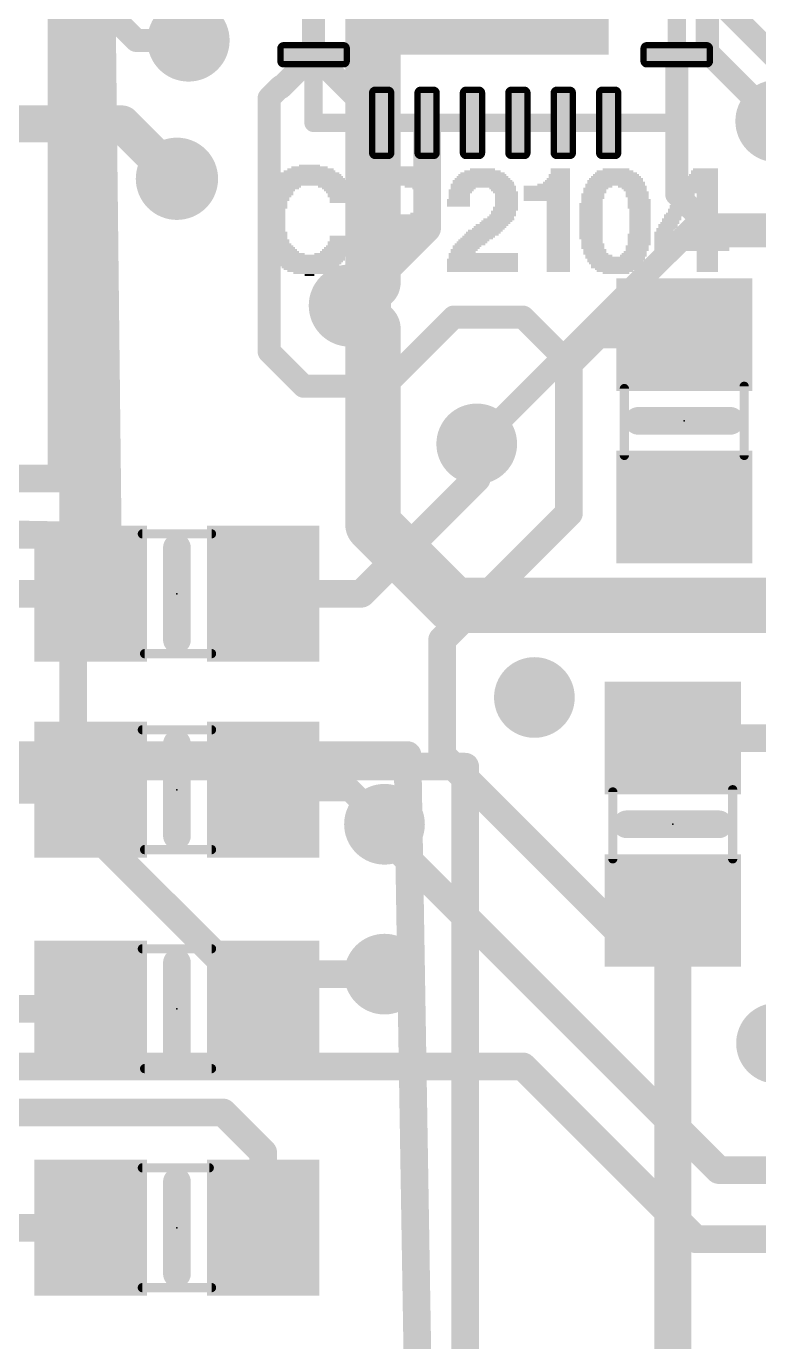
# Model space of a CAD drawing. Extents: x -3.4 to 68.6, y -0.2 to 53.3.
# Drawn here: x 5.96 to 14.03, y 23.38 to 37.88 of the extents above; entities that cross this region are included whole.
import ezdxf

# ---------------------------------------------------------------- set-up
doc = ezdxf.new("R2010")
doc.units = 0
for name, color, linetype in [('1', 12, 'CONTINUOUS'), ('16', 132, 'CONTINUOUS'), ('18', 3, 'CONTINUOUS'), ('200', 4, 'CONTINUOUS'), ('21', 40, 'CONTINUOUS'), ('23', 53, 'CONTINUOUS'), ('31', 253, 'CONTINUOUS'), ('51', 253, 'CONTINUOUS')]:
    doc.layers.add(name, color=color, linetype=linetype)

# ---------------------------------------------------------------- blocks, each defined once
blk = doc.blocks.new('RECT')
blk.add_solid([(-0.5, -0.5), (0.5, -0.5), (-0.5, 0.5), (0.5, 0.5)])
blk = doc.blocks.new('RECT128000X44800R50')
at = {"const_width": 0.07}
blk.add_lwpolyline([(0.365, -0.07), (0.365, 0.07, 0.4142), (0.33, 0.105), (-0.33, 0.105, 0.4142), (-0.365, 0.07), (-0.365, -0.07, 0.4142), (-0.33, -0.105), (0.33, -0.105, 0.4142)], format="xyb", close=True, dxfattribs=at)
blk.add_solid([(-0.3475, -0.0875), (0.3475, -0.0875), (-0.3475, 0.0875), (0.3475, 0.0875)])
blk = doc.blocks.new('ROUNDV')
at = {"const_width": 0.5}
blk.add_lwpolyline([(0, -0.25, 1), (0, 0.25, 1), (0, -0.25)], format="xyb", dxfattribs=at)

msp = doc.modelspace()

# ---------------------------------------------------------------- linework, layer by layer
at = {"layer": '1'}
for points, const_width in [([(6.731, 32.258), (6.731, 43.561)], 0.3048), ([(6.35, 32.893), (6.35, 43.053)], 0.3048), ([(6.792, 38.1), (7.173, 37.719)], 0.254), ([(9.1252, 38.0612), (9.1252, 37.5612)], 0.254), ([(13.6772, 38.0612), (14.224, 37.5144)], 0.254), ([(7.173, 37.719), (7.747, 37.719)], 0.254), ([(9.1252, 37.5612), (8.763, 37.199)], 0.254), ([(9.8752, 36.8112), (9.1252, 37.5612)], 0.254), ([(13.1252, 36.0238), (13.1252, 37.5612)], 0.254), ([(8.763, 37.211), (8.636, 37.084)], 0.254), ([(8.763, 37.199), (8.763, 37.211)], 0.254), ([(8.636, 37.084), (8.636, 34.29)], 0.254), ([(5.093, 36.8), (7.015, 36.8)], 0.4064), ([(7.015, 36.8), (7.62, 36.195)], 0.4064), ([(10.3752, 36.8112), (10.3752, 35.6482)], 0.3048), ([(13.1252, 36.0238), (13.581, 35.568)], 0.254), ([(10.3752, 35.6482), (9.525, 34.798)], 0.3048), ([(16.375, 35.568), (13.581, 35.568)], 0.254), ([(9.906, 33.909), (10.668, 34.671)], 0.254), ([(10.668, 34.671), (11.43, 34.671)], 0.254), ([(11.43, 34.671), (11.938, 34.163)], 0.254), ([(12.253, 34.478), (11.938, 34.163)], 0.3048), ([(13.208, 34.478), (12.253, 34.478)], 0.3048), ([(8.636, 34.29), (9.017, 33.909)], 0.254), ([(11.938, 34.163), (11.938, 32.512)], 0.3048), ([(9.017, 33.909), (9.906, 33.909)], 0.254), ([(10.922, 32.893), (10.922, 33.274)], 0.3048), ([(0.127, 32.893), (6.35, 32.893)], 0.3048), ([(9.652, 31.623), (10.922, 32.893)], 0.3048), ([(11.938, 32.512), (10.541, 31.115)], 0.3048), ([(0, 32.385), (6.731, 32.258)], 0.3048), ([(4.733, 31.623), (6.67, 31.623)], 0.3048), ([(8.57, 31.623), (9.652, 31.623)], 0.3048), ([(10.541, 31.115), (10.541, 29.845)], 0.3048), ([(14.859, 30.033), (13.081, 30.033)], 0.3048), ([(1.905, 29.845), (10.16, 29.845)], 0.3048), ([(10.16, 29.845), (10.287, 22.098)], 0.3048), ([(10.541, 29.845), (12.446, 27.94)], 0.3048), ([(4.606, 29.464), (6.67, 29.464)], 0.3048), ([(8.57, 29.464), (9.525, 29.464)], 0.254), ([(9.525, 29.464), (9.906, 29.083)], 0.254), ([(13.02, 28.072), (13.081, 28.133)], 0.3048), ([(13.081, 28.133), (13.081, 22.733)], 0.4064), ([(13.02, 27.94), (13.02, 28.072)], 0.3048), ([(12.446, 27.94), (13.02, 27.94)], 0.3048), ([(8.57, 27.371), (8.631, 27.432)], 0.3048), ([(8.631, 27.432), (9.906, 27.432)], 0.3048), ([(8.57, 27.371), (8.57, 27.051)], 0.254), ([(4.606, 27.051), (6.67, 27.051)], 0.3048), ([(8.128, 25.908), (1.016, 25.908)], 0.3048), ([(8.57, 25.466), (8.128, 25.908)], 0.3048), ([(8.57, 24.638), (8.57, 25.466)], 0.3048), ([(4.606, 24.638), (6.67, 24.638)], 0.3048)]:
    msp.add_lwpolyline(points, dxfattribs=dict(at, const_width=const_width))
for points, const_width in [([(7.173, 37.7825, 1), (7.173, 37.6555)], 0.127), ([(7.1281, 37.6741, 1), (7.2179, 37.7639)], 0.127), ([(7.747, 37.6555, 1), (7.747, 37.7825)], 0.127), ([(9.1701, 37.6061, 1), (9.0803, 37.5163)], 0.127), ([(9.1701, 37.5163, 1), (9.0803, 37.6061)], 0.127), ([(13.1887, 37.5612, 1), (13.0617, 37.5612)], 0.127), ([(9.0617, 37.5612, 1), (9.1887, 37.5612)], 0.127), ([(8.8265, 37.211, 1), (8.6995, 37.211)], 0.127), ([(8.7181, 37.2439, 1), (8.8079, 37.1541)], 0.127), ([(8.6995, 37.199, 1), (8.8265, 37.199)], 0.127), ([(8.8079, 37.1661, 1), (8.7181, 37.2559)], 0.127), ([(8.6995, 37.084, 1), (8.5725, 37.084)], 0.127), ([(8.5911, 37.1289, 1), (8.6809, 37.0391)], 0.127), ([(7.0868, 36.8718, 1), (6.9432, 36.7282)], 0.2032), ([(7.015, 36.6984, 1), (7.015, 36.9016)], 0.2032), ([(10.4514, 36.8112, 1), (10.299, 36.8112)], 0.1524), ([(9.8303, 36.7663, 1), (9.9201, 36.8561)], 0.127), ([(7.5482, 36.1232, 1), (7.6918, 36.2668)], 0.2032), ([(13.1701, 36.0687, 1), (13.0803, 35.9789)], 0.127), ([(13.0617, 36.0238, 1), (13.1887, 36.0238)], 0.127), ([(10.4291, 35.5943, 1), (10.3213, 35.7021)], 0.1524), ([(10.299, 35.6482, 1), (10.4514, 35.6482)], 0.1524), ([(13.581, 35.6315, 1), (13.581, 35.5045)], 0.127), ([(13.5361, 35.5231, 1), (13.6259, 35.6129)], 0.127), ([(9.4711, 34.8519, 1), (9.5789, 34.7441)], 0.1524), ([(10.668, 34.7345, 1), (10.668, 34.6075)], 0.127), ([(10.7129, 34.6261, 1), (10.6231, 34.7159)], 0.127), ([(11.4749, 34.7159, 1), (11.3851, 34.6261)], 0.127), ([(11.43, 34.6075, 1), (11.43, 34.7345)], 0.127), ([(12.253, 34.5542, 1), (12.253, 34.4018)], 0.1524), ([(12.3069, 34.4241, 1), (12.1991, 34.5319)], 0.1524), ([(13.208, 34.4018, 1), (13.208, 34.5542)], 0.1524), ([(8.6809, 34.3349, 1), (8.5911, 34.2451)], 0.127), ([(8.5725, 34.29, 1), (8.6995, 34.29)], 0.127), ([(12.0142, 34.163, 1), (11.8618, 34.163)], 0.1524), ([(11.8841, 34.2169, 1), (11.9919, 34.1091)], 0.1524), ([(11.8931, 34.1181, 1), (11.9829, 34.2079)], 0.127), ([(9.017, 33.9725, 1), (9.017, 33.8455)], 0.127), ([(8.9721, 33.8641, 1), (9.0619, 33.9539)], 0.127), ([(9.8611, 33.9539, 1), (9.9509, 33.8641)], 0.127), ([(9.906, 33.8455, 1), (9.906, 33.9725)], 0.127), ([(10.9982, 33.274, 1), (10.8458, 33.274)], 0.1524), ([(6.35, 32.8168, 1), (6.35, 32.9692)], 0.1524), ([(10.9759, 32.8391, 1), (10.8681, 32.9469)], 0.1524), ([(6.2738, 32.893, 1), (6.4262, 32.893)], 0.1524), ([(10.8458, 32.893, 1), (10.9982, 32.893)], 0.1524), ([(11.9919, 32.4581, 1), (11.8841, 32.5659)], 0.1524), ([(11.8618, 32.512, 1), (12.0142, 32.512)], 0.1524), ([(6.6548, 32.258, 1), (6.8072, 32.258)], 0.1524), ([(6.7296, 32.1818, 1), (6.7324, 32.3342)], 0.1524), ([(6.67, 31.5468, 1), (6.67, 31.6992)], 0.1524), ([(8.57, 31.6992, 1), (8.57, 31.5468)], 0.1524), ([(9.5981, 31.6769, 1), (9.7059, 31.5691)], 0.1524), ([(9.652, 31.5468, 1), (9.652, 31.6992)], 0.1524), ([(10.6172, 31.115, 1), (10.4648, 31.115)], 0.1524), ([(10.4871, 31.1689, 1), (10.5949, 31.0611)], 0.1524), ([(13.081, 30.1092, 1), (13.081, 29.9568)], 0.1524), ([(10.2362, 29.8462, 1), (10.0838, 29.8438)], 0.1524), ([(10.16, 29.7688, 1), (10.16, 29.9212)], 0.1524), ([(10.5949, 29.8989, 1), (10.4871, 29.7911)], 0.1524), ([(10.4648, 29.845, 1), (10.6172, 29.845)], 0.1524), ([(6.67, 29.3878, 1), (6.67, 29.5402)], 0.1524), ([(8.57, 29.5275, 1), (8.57, 29.4005)], 0.127), ([(9.5699, 29.5089, 1), (9.4801, 29.4191)], 0.127), ([(9.525, 29.4005, 1), (9.525, 29.5275)], 0.127), ([(9.8611, 29.0381, 1), (9.9509, 29.1279)], 0.127), ([(13.1826, 28.133, 1), (12.9794, 28.133)], 0.2032), ([(13.1349, 28.0791, 1), (13.0271, 28.1869)], 0.1524), ([(13.0962, 28.072, 1), (12.9438, 28.072)], 0.1524), ([(12.9661, 28.1259, 1), (13.0739, 28.0181)], 0.1524), ([(12.446, 28.0162, 1), (12.446, 27.8638)], 0.1524), ([(12.3921, 27.8861, 1), (12.4999, 27.9939)], 0.1524), ([(12.9438, 27.94, 1), (13.0962, 27.94)], 0.1524), ([(13.02, 27.8638, 1), (13.02, 28.0162)], 0.1524), ([(8.631, 27.5082, 1), (8.631, 27.3558)], 0.1524), ([(8.6849, 27.3781, 1), (8.5771, 27.4859)], 0.1524), ([(9.906, 27.3558, 1), (9.906, 27.5082)], 0.1524), ([(8.5161, 27.4249, 1), (8.6239, 27.3171)], 0.1524), ([(8.6335, 27.371, 1), (8.5065, 27.371)], 0.127), ([(6.67, 26.9748, 1), (6.67, 27.1272)], 0.1524), ([(8.5065, 27.051, 1), (8.6335, 27.051)], 0.127), ([(8.1819, 25.9619, 1), (8.0741, 25.8541)], 0.1524), ([(8.128, 25.8318, 1), (8.128, 25.9842)], 0.1524), ([(8.6462, 25.466, 1), (8.4938, 25.466)], 0.1524), ([(8.5161, 25.4121, 1), (8.6239, 25.5199)], 0.1524), ([(6.67, 24.5618, 1), (6.67, 24.7142)], 0.1524), ([(8.4938, 24.638, 1), (8.6462, 24.638)], 0.1524)]:
    msp.add_lwpolyline(points, format="xyb", dxfattribs=dict(at, const_width=const_width))
at = {"layer": '16'}
for points, const_width in [([(6.858, 32.258), (6.731, 43.561)], 0.3048), ([(6.35, 32.893), (6.35, 43.053)], 0.3048), ([(13.462, 37.592), (13.462, 42.418)], 0.254), ([(9.779, 41.783), (9.779, 35.052)], 0.6096), ([(6.477, 29.21), (6.477, 41.275)], 0.3048), ([(7.747, 37.719), (7.747, 39.497)], 0.254), ([(13.462, 37.592), (14.224, 36.83)], 0.254), ([(13.335, 35.687), (10.922, 33.274)], 0.254), ([(14.859, 35.687), (13.335, 35.687)], 0.254), ([(9.779, 35.052), (9.525, 34.798)], 0.6096), ([(9.525, 34.798), (9.779, 34.544)], 0.6096), ([(9.779, 34.544), (9.779, 32.385)], 0.6096), ([(0.127, 32.893), (6.35, 32.893)], 0.3048), ([(9.779, 32.385), (10.668, 31.496)], 0.6096), ([(0, 32.385), (6.858, 32.258)], 0.3048), ([(10.668, 31.496), (15.748, 31.496)], 0.6096), ([(0.889, 29.718), (10.795, 29.718)], 0.3048), ([(10.795, 29.718), (10.795, 21.59)], 0.3048), ([(6.477, 29.21), (8.255, 27.432)], 0.3048), ([(9.906, 29.083), (9.906, 28.956)], 0.3048), ([(9.906, 28.956), (13.589, 25.273)], 0.3048), ([(8.255, 27.432), (9.906, 27.432)], 0.3048), ([(5.461, 26.416), (11.43, 26.416)], 0.3048), ([(11.43, 26.416), (13.335, 24.511)], 0.3048), ([(13.589, 25.273), (18.669, 25.273)], 0.3048), ([(13.335, 24.511), (20.955, 24.511)], 0.3048)]:
    msp.add_lwpolyline(points, dxfattribs=dict(at, const_width=const_width))
for points, const_width in [([(7.6835, 37.719, 1), (7.8105, 37.719)], 0.127), ([(13.5069, 37.6369, 1), (13.4171, 37.5471)], 0.127), ([(13.3985, 37.592, 1), (13.5255, 37.592)], 0.127), ([(13.335, 35.7505, 1), (13.335, 35.6235)], 0.127), ([(13.3799, 35.6421, 1), (13.2901, 35.7319)], 0.127), ([(9.8868, 34.9442, 1), (9.6712, 35.1598)], 0.3048), ([(9.6328, 34.9058, 1), (9.4172, 34.6902)], 0.3048), ([(9.6266, 35.052, 1), (9.9314, 35.052)], 0.3048), ([(9.4172, 34.9058, 1), (9.6328, 34.6902)], 0.3048), ([(9.9314, 34.544, 1), (9.6266, 34.544)], 0.3048), ([(9.6712, 34.4362, 1), (9.8868, 34.6518)], 0.3048), ([(10.8771, 33.3189, 1), (10.9669, 33.2291)], 0.127), ([(6.35, 32.8168, 1), (6.35, 32.9692)], 0.1524), ([(6.2738, 32.893, 1), (6.4262, 32.893)], 0.1524), ([(9.8868, 32.4928, 1), (9.6712, 32.2772)], 0.3048), ([(9.6266, 32.385, 1), (9.9314, 32.385)], 0.3048), ([(6.7818, 32.2571, 1), (6.9342, 32.2589)], 0.1524), ([(6.8566, 32.1818, 1), (6.8594, 32.3342)], 0.1524), ([(10.668, 31.6484, 1), (10.668, 31.3436)], 0.3048), ([(10.5602, 31.3882, 1), (10.7758, 31.6038)], 0.3048), ([(10.8712, 29.718, 1), (10.7188, 29.718)], 0.1524), ([(10.795, 29.6418, 1), (10.795, 29.7942)], 0.1524), ([(6.5309, 29.2639, 1), (6.4231, 29.1561)], 0.1524), ([(6.4008, 29.21, 1), (6.5532, 29.21)], 0.1524), ([(9.9822, 29.083, 1), (9.8298, 29.083)], 0.1524), ([(9.9599, 29.0099, 1), (9.8521, 28.9021)], 0.1524), ([(9.8298, 28.956, 1), (9.9822, 28.956)], 0.1524), ([(8.255, 27.5082, 1), (8.255, 27.3558)], 0.1524), ([(8.2011, 27.3781, 1), (8.3089, 27.4859)], 0.1524), ([(9.906, 27.3558, 1), (9.906, 27.5082)], 0.1524), ([(11.4839, 26.4699, 1), (11.3761, 26.3621)], 0.1524), ([(11.43, 26.3398, 1), (11.43, 26.4922)], 0.1524), ([(13.589, 25.3492, 1), (13.589, 25.1968)], 0.1524), ([(13.5351, 25.2191, 1), (13.6429, 25.3269)], 0.1524), ([(13.335, 24.5872, 1), (13.335, 24.4348)], 0.1524), ([(13.2811, 24.4571, 1), (13.3889, 24.5649)], 0.1524)]:
    msp.add_lwpolyline(points, format="xyb", dxfattribs=dict(at, const_width=const_width))
at = {"layer": '21'}
for points, const_width in [([(9.1252, 36.8112), (9.1252, 37.1612)], 0.2032), ([(13.1252, 37.1612), (13.1252, 36.8112)], 0.2032), ([(9.4752, 36.8112), (9.1252, 36.8112)], 0.2032), ([(12.7752, 36.8112), (13.1252, 36.8112)], 0.2032), ([(13.716, 33.528), (12.7, 33.528)], 0.3048), ([(7.62, 32.131), (7.62, 31.115)], 0.3048), ([(7.62, 29.972), (7.62, 28.956)], 0.3048), ([(13.589, 29.083), (12.573, 29.083)], 0.3048), ([(7.62, 27.559), (7.62, 26.543)], 0.3048), ([(7.62, 24.13), (7.62, 25.146)], 0.3048)]:
    msp.add_lwpolyline(points, dxfattribs=dict(at, const_width=const_width))
for points, const_width in [([(9.176, 37.1612, 1), (9.0744, 37.1612)], 0.1016), ([(13.176, 37.1612, 1), (13.0744, 37.1612)], 0.1016), ([(9.1252, 36.862, 1), (9.1252, 36.7604)], 0.1016), ([(9.0744, 36.8112, 1), (9.176, 36.8112)], 0.1016), ([(9.4752, 36.7604, 1), (9.4752, 36.862)], 0.1016), ([(12.7752, 36.862, 1), (12.7752, 36.7604)], 0.1016), ([(13.0744, 36.8112, 1), (13.176, 36.8112)], 0.1016), ([(13.1252, 36.7604, 1), (13.1252, 36.862)], 0.1016), ([(12.7, 33.6042, 1), (12.7, 33.4518)], 0.1524), ([(13.716, 33.4518, 1), (13.716, 33.6042)], 0.1524), ([(7.6962, 32.131, 1), (7.5438, 32.131)], 0.1524), ([(7.5438, 31.115, 1), (7.6962, 31.115)], 0.1524), ([(7.6962, 29.972, 1), (7.5438, 29.972)], 0.1524), ([(12.573, 29.1592, 1), (12.573, 29.0068)], 0.1524), ([(13.589, 29.0068, 1), (13.589, 29.1592)], 0.1524), ([(7.5438, 28.956, 1), (7.6962, 28.956)], 0.1524), ([(7.6962, 27.559, 1), (7.5438, 27.559)], 0.1524), ([(7.5438, 26.543, 1), (7.6962, 26.543)], 0.1524), ([(7.6962, 25.146, 1), (7.5438, 25.146)], 0.1524), ([(7.5438, 24.13, 1), (7.6962, 24.13)], 0.1524)]:
    msp.add_lwpolyline(points, format="xyb", dxfattribs=dict(at, const_width=const_width))
at = {"layer": '23'}
for p in [(13.208, 33.528), (7.62, 31.623), (7.62, 29.464), (13.081, 29.083), (7.62, 27.051), (7.62, 24.638)]:
    msp.add_point(p, dxfattribs=at)
at = {"layer": '51'}
for points, const_width in [([(9.1252, 40.8112), (9.1252, 36.8112)], 0.2032), ([(13.1252, 36.8112), (13.1252, 40.8112)], 0.2032), ([(9.1252, 36.8112), (13.1252, 36.8112)], 0.2032), ([(12.548, 33.884), (12.548, 33.147)], 0.1016), ([(13.868, 33.909), (13.868, 33.147)], 0.1016), ([(7.239, 32.283), (8.001, 32.283)], 0.1016), ([(7.264, 30.963), (8.001, 30.963)], 0.1016), ([(7.239, 30.124), (8.001, 30.124)], 0.1016), ([(12.421, 29.439), (12.421, 28.702)], 0.1016), ([(13.741, 29.464), (13.741, 28.702)], 0.1016), ([(7.264, 28.804), (8.001, 28.804)], 0.1016), ([(7.239, 27.711), (8.001, 27.711)], 0.1016), ([(7.264, 26.391), (8.001, 26.391)], 0.1016), ([(7.976, 25.298), (7.239, 25.298)], 0.1016), ([(8.001, 23.978), (7.239, 23.978)], 0.1016)]:
    msp.add_lwpolyline(points, dxfattribs=dict(at, const_width=const_width))
for points, const_width in [([(9.1252, 36.862, 1), (9.1252, 36.7604)], 0.1016), ([(9.0744, 36.8112, 1), (9.176, 36.8112)], 0.1016), ([(13.0744, 36.8112, 1), (13.176, 36.8112)], 0.1016), ([(13.1252, 36.7604, 1), (13.1252, 36.862)], 0.1016), ([(12.5734, 33.884, 1), (12.5226, 33.884)], 0.0508), ([(13.8934, 33.909, 1), (13.8426, 33.909)], 0.0508), ([(12.5226, 33.147, 1), (12.5734, 33.147)], 0.0508), ([(13.8426, 33.147, 1), (13.8934, 33.147)], 0.0508), ([(7.239, 32.3084, 1), (7.239, 32.2576)], 0.0508), ([(8.001, 32.2576, 1), (8.001, 32.3084)], 0.0508), ([(7.264, 30.9884, 1), (7.264, 30.9376)], 0.0508), ([(8.001, 30.9376, 1), (8.001, 30.9884)], 0.0508), ([(7.239, 30.1494, 1), (7.239, 30.0986)], 0.0508), ([(8.001, 30.0986, 1), (8.001, 30.1494)], 0.0508), ([(12.4464, 29.439, 1), (12.3956, 29.439)], 0.0508), ([(13.7664, 29.464, 1), (13.7156, 29.464)], 0.0508), ([(7.264, 28.8294, 1), (7.264, 28.7786)], 0.0508), ([(8.001, 28.7786, 1), (8.001, 28.8294)], 0.0508), ([(12.3956, 28.702, 1), (12.4464, 28.702)], 0.0508), ([(13.7156, 28.702, 1), (13.7664, 28.702)], 0.0508), ([(7.239, 27.7364, 1), (7.239, 27.6856)], 0.0508), ([(8.001, 27.6856, 1), (8.001, 27.7364)], 0.0508), ([(7.264, 26.4164, 1), (7.264, 26.3656)], 0.0508), ([(8.001, 26.3656, 1), (8.001, 26.4164)], 0.0508), ([(7.239, 25.3234, 1), (7.239, 25.2726)], 0.0508), ([(7.976, 25.2726, 1), (7.976, 25.3234)], 0.0508), ([(7.239, 24.0034, 1), (7.239, 23.9526)], 0.0508), ([(8.001, 23.9526, 1), (8.001, 24.0034)], 0.0508)]:
    msp.add_lwpolyline(points, format="xyb", dxfattribs=dict(at, const_width=const_width))

# ---------------------------------------------------------------- block references
at = {"layer": '1'}
for p, xscale, yscale in [((11.1252, 38.8112), 2.5, 2.5), ((6.67, 31.623), 1.24, 1.5), ((8.57, 31.623), 1.24, 1.5), ((6.67, 29.464), 1.24, 1.5), ((8.57, 29.464), 1.24, 1.5), ((6.67, 27.051), 1.24, 1.5), ((8.57, 27.051), 1.24, 1.5)]:
    msp.add_blockref('RECT', p, dxfattribs=dict(at, xscale=xscale, yscale=yscale))
for p, rotation in [((9.1252, 37.5612), 180), ((9.8752, 36.8112), 90), ((10.3752, 36.8112), 90), ((10.8752, 36.8112), 90), ((11.3752, 36.8112), 90), ((11.8752, 36.8112), 90), ((12.3752, 36.8112), 90)]:
    msp.add_blockref('RECT128000X44800R50', p, dxfattribs=dict(at, rotation=rotation))
msp.add_blockref('RECT128000X44800R50', (13.1252, 37.5612), dxfattribs=at)
at = {"layer": '1', "xscale": 1.24, "yscale": 1.5}
for p, rotation in [((13.208, 34.478), 270), ((13.208, 32.578), 270), ((13.081, 30.033), 270), ((13.081, 28.133), 270), ((6.67, 24.638), 180), ((8.57, 24.638), 180)]:
    msp.add_blockref('RECT', p, dxfattribs=dict(at, rotation=rotation))
at = {"layer": '18'}
for p, xscale, yscale in [((7.747, 37.719), 0.9064, 0.9064), ((7.747, 37.719), 0.9064, 0.9064), ((14.224, 36.83), 0.9064, 0.9064), ((14.224, 36.83), 0.9064, 0.9064), ((7.62, 36.195), 0.9064, 0.9064), ((7.62, 36.195), 0.9064, 0.9064), ((9.525, 34.798), 0.9064, 0.9064), ((9.525, 34.798), 0.9064, 0.9064), ((10.922, 33.274), 0.889, 0.889), ((10.922, 33.274), 0.889, 0.889), ((11.557, 30.48), 0.889, 0.889), ((11.557, 30.48), 0.889, 0.889), ((9.906, 29.083), 0.889, 0.889), ((9.906, 29.083), 0.889, 0.889), ((9.906, 27.432), 0.889, 0.889), ((9.906, 27.432), 0.889, 0.889), ((14.224, 26.67), 0.889, 0.889), ((14.224, 26.67), 0.889, 0.889)]:
    msp.add_blockref('ROUNDV', p, dxfattribs=dict(at, xscale=xscale, yscale=yscale))
at = {"layer": '200', "yscale": 0.0212}
for p, xscale in [((9.0801, 36.2359), 0.6985), ((9.0801, 36.257), 0.6561), ((9.0801, 36.2782), 0.5715), ((9.0907, 36.2994), 0.508), ((9.0801, 36.3205), 0.4022), ((9.0801, 36.3417), 0.2328), ((9.9585, 36.3205), 0.5926), ((10.0008, 36.2994), 0.6773), ((10.022, 36.2782), 0.7196), ((10.0432, 36.257), 0.762), ((10.0538, 36.2359), 0.7831), ((10.9851, 36.2359), 0.5291), ((10.9851, 36.257), 0.4868), ((10.9851, 36.2782), 0.4022), ((10.9851, 36.2994), 0.2752), ((11.8317, 36.2359), 0.2328), ((11.8423, 36.2994), 0.2117), ((11.8423, 36.2782), 0.2117), ((11.8423, 36.257), 0.2117), ((12.4561, 36.2359), 0.508), ((12.4561, 36.257), 0.4656), ((12.4455, 36.2782), 0.4021), ((12.4561, 36.2994), 0.2963), ((13.4191, 36.2359), 0.3175), ((13.4297, 36.2782), 0.2963), ((13.4297, 36.257), 0.2963), ((13.4403, 36.2994), 0.2752), ((8.7944, 36.0877), 0.3387), ((8.805, 36.1089), 0.3598), ((9.0801, 36.1301), 0.8678), ((9.0801, 36.1724), 0.8255), ((9.0801, 36.1512), 0.8255), ((9.0801, 36.1936), 0.7831), ((9.0801, 36.2147), 0.7408), ((9.3553, 36.1089), 0.3598), ((9.3765, 36.0877), 0.3175), ((10.0643, 36.2147), 0.8043), ((10.0749, 36.1936), 0.8255), ((10.0749, 36.1724), 0.8255), ((10.0855, 36.1512), 0.8466), ((10.0855, 36.1301), 0.8466), ((9.7892, 36.1089), 0.254), ((9.7892, 36.0877), 0.254), ((10.3289, 36.1089), 0.4022), ((10.3713, 36.0877), 0.3175), ((10.9851, 36.1301), 0.6985), ((10.9956, 36.1089), 0.7196), ((10.7734, 36.0877), 0.2752), ((10.9851, 36.1724), 0.6561), ((10.9956, 36.1512), 0.6773), ((10.9851, 36.1936), 0.6138), ((10.9851, 36.2147), 0.5715), ((11.2073, 36.0877), 0.2963), ((11.6941, 36.1089), 0.508), ((11.6941, 36.0877), 0.508), ((11.7682, 36.1301), 0.3598), ((11.7999, 36.1512), 0.2963), ((11.8105, 36.1724), 0.2752), ((11.8211, 36.1936), 0.254), ((11.8317, 36.2147), 0.2328), ((12.2338, 36.0877), 0.2752), ((12.4455, 36.1301), 0.6561), ((12.2656, 36.1089), 0.2963), ((12.4455, 36.1724), 0.6138), ((12.4561, 36.1512), 0.635), ((12.4561, 36.1936), 0.5926), ((12.4561, 36.2147), 0.5503), ((12.636, 36.1089), 0.3175), ((12.6572, 36.0877), 0.2752), ((13.3768, 36.1089), 0.4022), ((13.3768, 36.0877), 0.4022), ((13.3874, 36.1301), 0.381), ((13.398, 36.1724), 0.3598), ((13.398, 36.1512), 0.3598), ((13.4085, 36.2147), 0.3387), ((13.4085, 36.1936), 0.3387), ((8.6992, 35.9396), 0.2752), ((8.7203, 35.9819), 0.2752), ((8.7203, 35.9607), 0.2752), ((8.7415, 36.0242), 0.3175), ((8.7309, 36.0031), 0.2963), ((8.7626, 36.0666), 0.3175), ((8.7521, 36.0454), 0.2963), ((9.3976, 36.0666), 0.3175), ((9.4082, 36.0454), 0.2963), ((9.4188, 36.0242), 0.2752), ((9.4294, 36.0031), 0.2963), ((9.44, 35.9819), 0.2752), ((9.44, 35.9607), 0.2752), ((9.44, 35.9396), 0.2752), ((9.7892, 36.0666), 0.254), ((9.7892, 36.0454), 0.254), ((9.7892, 36.0242), 0.254), ((9.7892, 36.0031), 0.254), ((9.7892, 35.9819), 0.254), ((9.7892, 35.9607), 0.254), ((9.7892, 35.9396), 0.254), ((10.3818, 36.0666), 0.2963), ((10.3924, 36.0454), 0.2752), ((10.403, 36.0242), 0.254), ((10.403, 36.0031), 0.254), ((10.403, 35.9819), 0.254), ((10.403, 35.9607), 0.254), ((10.403, 35.9396), 0.254), ((10.7205, 35.9607), 0.254), ((10.7205, 35.9396), 0.254), ((10.7522, 36.0666), 0.2752), ((10.7417, 36.0454), 0.254), ((10.7311, 36.0242), 0.2328), ((10.7311, 36.0031), 0.2328), ((10.7311, 35.9819), 0.2328), ((11.2179, 36.0666), 0.2752), ((11.2391, 36.0454), 0.2752), ((11.2496, 36.0242), 0.254), ((11.2496, 36.0031), 0.254), ((11.2496, 35.9819), 0.254), ((11.2496, 35.9607), 0.254), ((11.2496, 35.9396), 0.254), ((11.6941, 36.0666), 0.508), ((11.6941, 36.0454), 0.508), ((11.6941, 36.0242), 0.508), ((11.6941, 36.0031), 0.508), ((11.6941, 35.9819), 0.508), ((11.6941, 35.9607), 0.508), ((11.8211, 35.9396), 0.254), ((12.2021, 36.0242), 0.254), ((12.2021, 36.0031), 0.254), ((12.2021, 35.9819), 0.254), ((12.1915, 35.9607), 0.2328), ((12.1915, 35.9396), 0.2328), ((12.2233, 36.0666), 0.254), ((12.2233, 36.0454), 0.254), ((12.6677, 36.0666), 0.254), ((12.6889, 36.0454), 0.254), ((12.6889, 36.0242), 0.254), ((12.6889, 36.0031), 0.254), ((12.6995, 35.9819), 0.2328), ((12.7101, 35.9607), 0.254), ((12.7101, 35.9396), 0.254), ((13.1969, 35.9607), 0.2117), ((13.1863, 35.9396), 0.1905), ((13.2181, 36.0031), 0.2117), ((13.2075, 35.9819), 0.1905), ((13.2286, 36.0242), 0.1905), ((13.3662, 36.0666), 0.4233), ((13.3662, 36.0454), 0.4233), ((13.4615, 36.0242), 0.2328), ((13.4615, 36.0031), 0.2328), ((13.4615, 35.9819), 0.2328), ((13.4615, 35.9607), 0.2328), ((13.4615, 35.9396), 0.2328), ((8.678, 35.8126), 0.2752), ((8.678, 35.7914), 0.2752), ((8.6992, 35.9184), 0.2752), ((8.6992, 35.8972), 0.2752), ((8.6992, 35.8761), 0.2752), ((8.6886, 35.8549), 0.254), ((8.6886, 35.8337), 0.254), ((9.7892, 35.9184), 0.254), ((9.7892, 35.8972), 0.254), ((9.7892, 35.8761), 0.254), ((9.7892, 35.8549), 0.254), ((9.7892, 35.8337), 0.254), ((9.7892, 35.8126), 0.254), ((10.0961, 35.7914), 0.8678), ((10.3607, 35.8126), 0.3387), ((10.3818, 35.8337), 0.2963), ((10.3924, 35.8761), 0.2752), ((10.3924, 35.8549), 0.2752), ((10.403, 35.9184), 0.254), ((10.403, 35.8972), 0.254), ((10.7205, 35.9184), 0.254), ((10.7205, 35.8972), 0.254), ((11.2073, 35.7914), 0.2963), ((11.2179, 35.8337), 0.2752), ((11.2179, 35.8126), 0.2752), ((11.2391, 35.8761), 0.2752), ((11.2391, 35.8549), 0.2752), ((11.2496, 35.9184), 0.254), ((11.2496, 35.8972), 0.254), ((11.8211, 35.9184), 0.254), ((11.8211, 35.8972), 0.254), ((11.8211, 35.8761), 0.254), ((11.8211, 35.8549), 0.254), ((11.8211, 35.8337), 0.254), ((11.8211, 35.8126), 0.254), ((11.8211, 35.7914), 0.254), ((12.1809, 35.9184), 0.254), ((12.1809, 35.8972), 0.254), ((12.1809, 35.8761), 0.254), ((12.1809, 35.8549), 0.254), ((12.1809, 35.8337), 0.254), ((12.1809, 35.8126), 0.254), ((12.1809, 35.7914), 0.254), ((12.7101, 35.9184), 0.254), ((12.7101, 35.8972), 0.254), ((12.7101, 35.8761), 0.254), ((12.7207, 35.8549), 0.2328), ((12.7207, 35.8337), 0.2328), ((12.7207, 35.8126), 0.2328), ((12.7207, 35.7914), 0.2328), ((13.0911, 35.7914), 0.2117), ((13.1122, 35.8126), 0.2117), ((13.1334, 35.8549), 0.2117), ((13.1228, 35.8337), 0.1905), ((13.1546, 35.8972), 0.2117), ((13.144, 35.8761), 0.1905), ((13.1757, 35.9184), 0.2117), ((13.4615, 35.9184), 0.2328), ((13.4615, 35.8972), 0.2328), ((13.4615, 35.8761), 0.2328), ((13.4615, 35.8549), 0.2328), ((13.4615, 35.8337), 0.2328), ((13.4615, 35.8126), 0.2328), ((13.4615, 35.7914), 0.2328), ((8.678, 35.7702), 0.2752), ((8.678, 35.7491), 0.2752), ((8.678, 35.7279), 0.2752), ((8.678, 35.7067), 0.2752), ((8.678, 35.6856), 0.2752), ((8.678, 35.6644), 0.2752), ((8.6886, 35.6432), 0.254), ((10.0749, 35.7279), 0.8255), ((10.0749, 35.7067), 0.8255), ((10.0643, 35.6856), 0.8043), ((10.0855, 35.7702), 0.8466), ((10.0855, 35.7491), 0.8466), ((10.0432, 35.6432), 0.762), ((10.0538, 35.6644), 0.7831), ((11.0486, 35.6432), 0.3598), ((11.0697, 35.6644), 0.3598), ((11.0909, 35.6856), 0.3598), ((11.1226, 35.7067), 0.3387), ((11.1438, 35.7279), 0.3387), ((11.165, 35.7491), 0.3387), ((11.1861, 35.7702), 0.2963), ((11.8211, 35.7702), 0.254), ((11.8211, 35.7491), 0.254), ((11.8211, 35.7279), 0.254), ((11.8211, 35.7067), 0.254), ((11.8211, 35.6856), 0.254), ((11.8211, 35.6644), 0.254), ((11.8211, 35.6432), 0.254), ((12.1809, 35.7702), 0.254), ((12.1809, 35.7491), 0.254), ((12.1809, 35.7279), 0.254), ((12.1809, 35.7067), 0.254), ((12.1809, 35.6856), 0.254), ((12.1809, 35.6644), 0.254), ((12.1809, 35.6432), 0.254), ((12.7207, 35.7702), 0.2328), ((12.7207, 35.7491), 0.2328), ((12.7207, 35.7279), 0.2328), ((12.7207, 35.7067), 0.2328), ((12.7207, 35.6856), 0.2328), ((12.7207, 35.6644), 0.2328), ((12.7207, 35.6432), 0.2328), ((13.0064, 35.6432), 0.2117), ((13.0276, 35.6856), 0.2117), ((13.0276, 35.6644), 0.2117), ((13.0487, 35.7067), 0.2117), ((13.0699, 35.7491), 0.2117), ((13.0593, 35.7279), 0.1905), ((13.0805, 35.7702), 0.1905), ((13.4615, 35.7702), 0.2328), ((13.4615, 35.7491), 0.2328), ((13.4615, 35.7279), 0.2328), ((13.4615, 35.7067), 0.2328), ((13.4615, 35.6856), 0.2328), ((13.4615, 35.6644), 0.2328), ((13.4615, 35.6432), 0.2328), ((8.6886, 35.6221), 0.254), ((8.6992, 35.6009), 0.2752), ((8.6992, 35.5797), 0.2752), ((8.6992, 35.5586), 0.2752), ((8.6992, 35.5374), 0.2752), ((8.7203, 35.5162), 0.2752), ((9.44, 35.5586), 0.2752), ((9.44, 35.5374), 0.2752), ((9.4294, 35.5162), 0.254), ((10.022, 35.6221), 0.7196), ((10.0008, 35.6009), 0.6773), ((9.9479, 35.5797), 0.5715), ((9.7892, 35.5586), 0.254), ((9.7892, 35.5374), 0.254), ((9.7892, 35.5162), 0.254), ((10.8898, 35.5162), 0.3387), ((10.9216, 35.5374), 0.3598), ((10.9427, 35.5586), 0.3598), ((10.9745, 35.5797), 0.381), ((10.9956, 35.6009), 0.381), ((11.0168, 35.6221), 0.381), ((11.8211, 35.6221), 0.254), ((11.8211, 35.6009), 0.254), ((11.8211, 35.5797), 0.254), ((11.8211, 35.5586), 0.254), ((11.8211, 35.5374), 0.254), ((11.8211, 35.5162), 0.254), ((12.1809, 35.6221), 0.254), ((12.1809, 35.6009), 0.254), ((12.1809, 35.5797), 0.254), ((12.1809, 35.5586), 0.254), ((12.1809, 35.5374), 0.254), ((12.1915, 35.5162), 0.2328), ((12.7101, 35.5797), 0.254), ((12.7101, 35.5586), 0.254), ((12.7101, 35.5374), 0.254), ((12.7101, 35.5162), 0.254), ((12.7207, 35.6221), 0.2328), ((12.7207, 35.6009), 0.2328), ((13.2921, 35.6009), 0.8255), ((13.2921, 35.5797), 0.8255), ((13.2921, 35.5586), 0.8255), ((13.2921, 35.5374), 0.8255), ((13.2921, 35.5162), 0.8255), ((12.9958, 35.6221), 0.1905), ((13.4615, 35.6221), 0.2328), ((8.7203, 35.4951), 0.2752), ((8.7309, 35.4739), 0.2963), ((8.7415, 35.4527), 0.3175), ((8.7732, 35.4104), 0.3387), ((8.7626, 35.4316), 0.3175), ((8.7944, 35.3893), 0.3387), ((8.8261, 35.3681), 0.4022), ((9.3235, 35.3681), 0.381), ((9.3553, 35.3893), 0.3175), ((9.3765, 35.4104), 0.3175), ((9.387, 35.4316), 0.2963), ((9.4082, 35.4527), 0.2963), ((9.4188, 35.4951), 0.2752), ((9.4188, 35.4739), 0.2752), ((9.7892, 35.4951), 0.254), ((9.7892, 35.4739), 0.254), ((9.7892, 35.4527), 0.254), ((9.7892, 35.4316), 0.254), ((9.7892, 35.4104), 0.254), ((9.7892, 35.3893), 0.254), ((9.7892, 35.3681), 0.254), ((10.9956, 35.3681), 0.762), ((10.7734, 35.3893), 0.2752), ((10.784, 35.4104), 0.2963), ((10.8157, 35.4527), 0.3175), ((10.8052, 35.4316), 0.2963), ((10.8475, 35.4739), 0.3387), ((10.8686, 35.4951), 0.3387), ((11.8211, 35.4951), 0.254), ((11.8211, 35.4739), 0.254), ((11.8211, 35.4527), 0.254), ((11.8211, 35.4316), 0.254), ((11.8211, 35.4104), 0.254), ((11.8211, 35.3893), 0.254), ((11.8211, 35.3681), 0.254), ((12.1915, 35.4951), 0.2328), ((12.2021, 35.4739), 0.254), ((12.2021, 35.4527), 0.254), ((12.2021, 35.4316), 0.254), ((12.2338, 35.3681), 0.2752), ((12.2233, 35.4104), 0.254), ((12.2233, 35.3893), 0.254), ((12.6572, 35.3681), 0.2752), ((12.6677, 35.3893), 0.254), ((12.6889, 35.4527), 0.254), ((12.6889, 35.4316), 0.254), ((12.6889, 35.4104), 0.254), ((12.7101, 35.4951), 0.254), ((12.7101, 35.4739), 0.254), ((13.2921, 35.4951), 0.8255), ((13.2921, 35.4739), 0.8255), ((13.2921, 35.4527), 0.8255), ((13.2921, 35.4316), 0.8255), ((13.2921, 35.4104), 0.8255), ((13.4615, 35.3893), 0.2328), ((13.4615, 35.3681), 0.2328), ((9.0696, 35.3469), 0.8466), ((9.0696, 35.3258), 0.8043), ((9.0696, 35.3046), 0.8043), ((9.0696, 35.2834), 0.762), ((9.0696, 35.2623), 0.7196), ((9.0696, 35.2411), 0.6773), ((9.0801, 35.2199), 0.6138), ((9.7892, 35.3469), 0.254), ((9.7892, 35.3258), 0.254), ((9.7892, 35.3046), 0.254), ((9.7892, 35.2834), 0.254), ((9.7892, 35.2623), 0.254), ((9.7892, 35.2411), 0.254), ((9.7892, 35.2199), 0.254), ((10.9851, 35.3046), 0.7831), ((10.9851, 35.2834), 0.7831), ((10.9851, 35.2623), 0.7831), ((10.9851, 35.2411), 0.7831), ((10.9851, 35.2199), 0.7831), ((10.9956, 35.3469), 0.762), ((10.9956, 35.3258), 0.762), ((11.8211, 35.3469), 0.254), ((11.8211, 35.3258), 0.254), ((11.8211, 35.3046), 0.254), ((11.8211, 35.2834), 0.254), ((11.8211, 35.2623), 0.254), ((11.8211, 35.2411), 0.254), ((11.8211, 35.2199), 0.254), ((12.2656, 35.3469), 0.2963), ((12.4455, 35.3258), 0.6561), ((12.4561, 35.3046), 0.635), ((12.4455, 35.2834), 0.6138), ((12.4561, 35.2623), 0.5926), ((12.4561, 35.2411), 0.5503), ((12.4455, 35.2199), 0.5291), ((12.6466, 35.3469), 0.2963), ((13.4615, 35.3469), 0.2328), ((13.4615, 35.3258), 0.2328), ((13.4615, 35.3046), 0.2328), ((13.4615, 35.2834), 0.2328), ((13.4615, 35.2623), 0.2328), ((13.4615, 35.2411), 0.2328), ((13.4615, 35.2199), 0.2328), ((9.0696, 35.1988), 0.5503), ((9.0696, 35.1776), 0.4656), ((9.0801, 35.1564), 0.3598), ((9.0801, 35.1353), 0.1058), ((9.7892, 35.1988), 0.254), ((9.7892, 35.1776), 0.254), ((10.9851, 35.1988), 0.7831), ((10.9851, 35.1776), 0.7831), ((11.8211, 35.1988), 0.254), ((11.8211, 35.1776), 0.254), ((12.4561, 35.1988), 0.4656), ((12.4455, 35.1776), 0.4021), ((12.4561, 35.1564), 0.2963), ((13.4615, 35.1988), 0.2328), ((13.4615, 35.1776), 0.2328)]:
    msp.add_blockref('RECT', p, dxfattribs=dict(at, xscale=xscale))
at = {"layer": '31'}
for p, xscale, yscale in [((10.2252, 37.9112), 0.6, 0.6), ((11.1252, 37.9112), 0.6, 0.6), ((12.0252, 37.9112), 0.6, 0.6), ((6.67, 31.623), 1.24, 1.5), ((8.57, 31.623), 1.24, 1.5), ((6.67, 29.464), 1.24, 1.5), ((8.57, 29.464), 1.24, 1.5), ((6.67, 27.051), 1.24, 1.5), ((8.57, 27.051), 1.24, 1.5)]:
    msp.add_blockref('RECT', p, dxfattribs=dict(at, xscale=xscale, yscale=yscale))
for p, rotation in [((9.1252, 37.5612), 180), ((9.8752, 36.8112), 90), ((10.3752, 36.8112), 90), ((10.8752, 36.8112), 90), ((11.3752, 36.8112), 90), ((11.8752, 36.8112), 90), ((12.3752, 36.8112), 90)]:
    msp.add_blockref('RECT128000X44800R50', p, dxfattribs=dict(at, rotation=rotation))
msp.add_blockref('RECT128000X44800R50', (13.1252, 37.5612), dxfattribs=at)
at = {"layer": '31', "xscale": 1.24, "yscale": 1.5}
for p, rotation in [((13.208, 34.478), 270), ((13.208, 32.578), 270), ((13.081, 30.033), 270), ((13.081, 28.133), 270), ((6.67, 24.638), 180), ((8.57, 24.638), 180)]:
    msp.add_blockref('RECT', p, dxfattribs=dict(at, rotation=rotation))
at = {"layer": '51', "xscale": 0.7501, "yscale": 1.4501}
for p, rotation in [((13.2092, 34.2452), 270), ((13.2092, 32.7974), 270), ((13.0822, 29.8002), 270), ((13.0822, 28.3524), 270), ((6.8894, 24.6369), 180), ((8.3372, 24.6369), 180)]:
    msp.add_blockref('RECT', p, dxfattribs=dict(at, rotation=rotation))
for p in [(6.9028, 31.6242), (8.3506, 31.6242), (6.9028, 29.4652), (8.3506, 29.4652), (6.9028, 27.0522), (8.3506, 27.0522)]:
    msp.add_blockref('RECT', p, dxfattribs=at)

doc.saveas('drawing.dxf')
